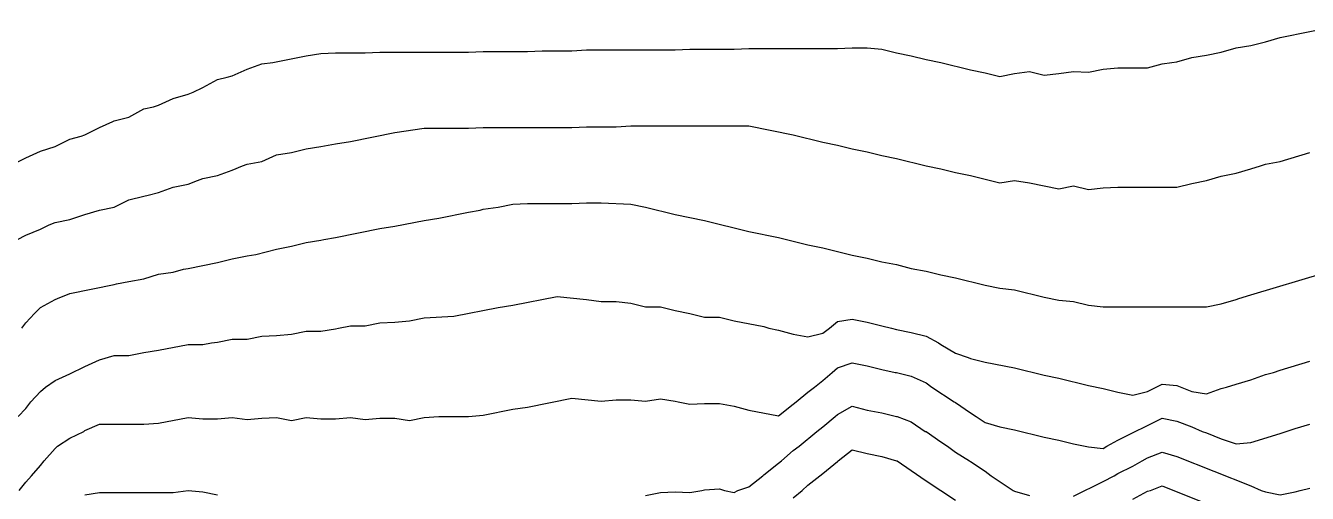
# Model space of a CAD drawing. Header units: inches. Extents: x 9010 to 12990, y 9010 to 12947.
# Drawn here: x 9910 to 11647, y 12026 to 12660 of the extents above; entities that cross this region are included whole.
import ezdxf

# ---------------------------------------------------------------- set-up
doc = ezdxf.new("R2010")
doc.units = ezdxf.units.IN
doc.header["$MEASUREMENT"] = 0
doc.layers.add('901', color=100, linetype='Continuous')

msp = doc.modelspace()

# ---------------------------------------------------------------- linework, layer by layer
at = {"layer": '901'}
for points in [[(9888, 12470, 4165), (9910, 12481, 4165), (9930, 12490, 4165), (9950, 12496, 4165), (9970, 12506, 4165), (9985, 12510, 4165), (9990, 12512, 4165), (10010, 12522, 4165), (10028, 12530, 4165), (10030, 12531, 4165), (10050, 12536, 4165), (10070, 12547, 4165), (10083, 12550, 4165), (10090, 12552, 4165), (10110, 12561, 4165), (10130, 12567, 4165), (10137, 12570, 4165), (10150, 12576, 4165), (10170, 12587, 4165), (10183, 12590, 4165), (10190, 12592, 4165), (10210, 12601, 4165), (10230, 12608, 4165), (10245, 12610, 4165), (10290, 12619, 4165), (10310, 12622, 4165), (10330, 12623, 4165), (10370, 12623, 4165), (10390, 12624, 4165), (10510, 12624, 4165), (10530, 12625, 4165), (10590, 12625, 4165), (10610, 12626, 4165), (10650, 12626, 4165), (10670, 12627, 4165), (10790, 12627, 4165), (10810, 12628, 4165), (10870, 12628, 4165), (10890, 12629, 4165), (11010, 12629, 4165), (11030, 12630, 4165), (11050, 12630, 4165), (11070, 12628, 4165), (11090, 12623, 4165), (11110, 12619, 4165), (11130, 12614, 4165), (11150, 12610, 4165), (11190, 12600, 4165), (11210, 12596, 4165), (11230, 12591, 4165), (11250, 12595, 4165), (11270, 12598, 4165), (11290, 12593, 4165), (11310, 12595, 4165), (11330, 12598, 4165), (11350, 12597, 4165), (11370, 12601, 4165), (11390, 12603, 4165), (11430, 12603, 4165), (11450, 12608, 4165), (11463, 12610, 4165), (11470, 12611, 4165), (11490, 12617, 4165), (11510, 12620, 4165), (11530, 12624, 4165), (11550, 12630, 4165), (11570, 12633, 4165), (11590, 12638, 4165), (11610, 12644, 4165), (11690, 12660, 4165)], [(9899, 12370, 4180), (9910, 12376, 4180), (9930, 12384, 4180), (9942, 12390, 4180), (9950, 12393, 4180), (9970, 12397, 4180), (9990, 12404, 4180), (10010, 12410, 4180), (10030, 12414, 4180), (10050, 12424, 4180), (10070, 12429, 4180), (10076, 12430, 4180), (10090, 12434, 4180), (10110, 12441, 4180), (10130, 12445, 4180), (10143, 12450, 4180), (10150, 12453, 4180), (10170, 12457, 4180), (10190, 12464, 4180), (10204, 12470, 4180), (10210, 12472, 4180), (10230, 12476, 4180), (10250, 12485, 4180), (10270, 12488, 4180), (10290, 12493, 4180), (10310, 12496, 4180), (10330, 12500, 4180), (10350, 12503, 4180), (10410, 12515, 4180), (10450, 12521, 4180), (10510, 12521, 4180), (10530, 12522, 4180), (10650, 12522, 4180), (10670, 12523, 4180), (10710, 12523, 4180), (10730, 12524, 4180), (10890, 12524, 4180), (10950, 12512, 4180), (10990, 12502, 4180), (11010, 12498, 4180), (11030, 12493, 4180), (11050, 12489, 4180), (11070, 12484, 4180), (11090, 12480, 4180), (11130, 12470, 4180), (11150, 12466, 4180), (11170, 12461, 4180), (11190, 12457, 4180), (11230, 12447, 4180), (11250, 12450, 4180), (11270, 12447, 4180), (11310, 12439, 4180), (11330, 12443, 4180), (11350, 12438, 4180), (11370, 12440, 4180), (11390, 12441, 4180), (11470, 12441, 4180), (11490, 12446, 4180), (11510, 12450, 4180), (11530, 12456, 4180), (11550, 12460, 4180), (11570, 12466, 4180), (11583, 12470, 4180), (11590, 12472, 4180), (11610, 12476, 4180), (11650, 12488, 4180)], [(9905, 12250, 4195), (9910, 12257, 4195), (9922, 12270, 4195), (9930, 12278, 4195), (9950, 12289, 4195), (9953, 12290, 4195), (9970, 12297, 4195), (10030, 12309, 4195), (10033, 12310, 4195), (10050, 12313, 4195), (10070, 12317, 4195), (10090, 12323, 4195), (10110, 12326, 4195), (10124, 12330, 4195), (10130, 12331, 4195), (10170, 12339, 4195), (10190, 12344, 4195), (10210, 12348, 4195), (10222, 12350, 4195), (10250, 12357, 4195), (10270, 12361, 4195), (10290, 12366, 4195), (10310, 12369, 4195), (10314, 12370, 4195), (10330, 12373, 4195), (10390, 12385, 4195), (10410, 12388, 4195), (10450, 12396, 4195), (10470, 12399, 4195), (10510, 12407, 4195), (10526, 12410, 4195), (10530, 12411, 4195), (10550, 12414, 4195), (10570, 12418, 4195), (10590, 12419, 4195), (10650, 12419, 4195), (10670, 12420, 4195), (10690, 12420, 4195), (10730, 12418, 4195), (10750, 12414, 4195), (10790, 12404, 4195), (10830, 12396, 4195), (10890, 12381, 4195), (10930, 12373, 4195), (10970, 12363, 4195), (10990, 12359, 4195), (11030, 12349, 4195), (11050, 12345, 4195), (11070, 12340, 4195), (11090, 12336, 4195), (11110, 12331, 4195), (11130, 12327, 4195), (11150, 12322, 4195), (11170, 12318, 4195), (11210, 12308, 4195), (11230, 12304, 4195), (11250, 12302, 4195), (11290, 12292, 4195), (11310, 12288, 4195), (11330, 12286, 4195), (11350, 12281, 4195), (11370, 12279, 4195), (11510, 12279, 4195), (11530, 12283, 4195), (11550, 12289, 4195), (11554, 12290, 4195), (11570, 12295, 4195), (11670, 12325, 4195)], [(9900, 12130, 4210), (9910, 12141, 4210), (9917, 12150, 4210), (9930, 12164, 4210), (9937, 12170, 4210), (9950, 12179, 4210), (9970, 12188, 4210), (9990, 12198, 4210), (10010, 12207, 4210), (10030, 12213, 4210), (10050, 12213, 4210), (10070, 12217, 4210), (10090, 12220, 4210), (10130, 12228, 4210), (10150, 12228, 4210), (10162, 12230, 4210), (10170, 12231, 4210), (10190, 12235, 4210), (10210, 12235, 4210), (10230, 12239, 4210), (10250, 12240, 4210), (10270, 12242, 4210), (10290, 12246, 4210), (10310, 12246, 4210), (10330, 12249, 4210), (10334, 12250, 4210), (10350, 12253, 4210), (10370, 12253, 4210), (10390, 12257, 4210), (10410, 12258, 4210), (10430, 12260, 4210), (10450, 12264, 4210), (10490, 12266, 4210), (10550, 12278, 4210), (10570, 12281, 4210), (10630, 12293, 4210), (10670, 12289, 4210), (10690, 12286, 4210), (10710, 12286, 4210), (10730, 12284, 4210), (10750, 12279, 4210), (10770, 12279, 4210), (10790, 12274, 4210), (10810, 12270, 4210), (10830, 12265, 4210), (10850, 12265, 4210), (10870, 12260, 4210), (10910, 12252, 4210), (10917, 12250, 4210), (10930, 12247, 4210), (10950, 12242, 4210), (10970, 12238, 4210), (10990, 12243, 4210), (10999, 12250, 4210), (11010, 12259, 4210), (11030, 12262, 4210), (11050, 12258, 4210), (11070, 12253, 4210), (11083, 12250, 4210), (11090, 12248, 4210), (11110, 12244, 4210), (11130, 12239, 4210), (11147, 12230, 4210), (11150, 12228, 4210), (11170, 12216, 4210), (11187, 12210, 4210), (11190, 12209, 4210), (11210, 12204, 4210), (11250, 12196, 4210), (11290, 12186, 4210), (11310, 12182, 4210), (11350, 12172, 4210), (11370, 12168, 4210), (11390, 12163, 4210), (11410, 12159, 4210), (11430, 12164, 4210), (11450, 12174, 4210), (11470, 12172, 4210), (11490, 12164, 4210), (11510, 12161, 4210), (11530, 12168, 4210), (11537, 12170, 4210), (11550, 12174, 4210), (11570, 12180, 4210), (11590, 12187, 4210), (11601, 12190, 4210), (11610, 12193, 4210), (11650, 12205, 4210)], [(9901, 12030, 4225), (9910, 12041, 4225), (9918, 12050, 4225), (9930, 12064, 4225), (9935, 12070, 4225), (9950, 12087, 4225), (9953, 12090, 4225), (9970, 12101, 4225), (9989, 12110, 4225), (9990, 12111, 4225), (10010, 12120, 4225), (10070, 12120, 4225), (10090, 12121, 4225), (10130, 12129, 4225), (10150, 12127, 4225), (10170, 12127, 4225), (10190, 12129, 4225), (10210, 12126, 4225), (10230, 12128, 4225), (10250, 12129, 4225), (10270, 12125, 4225), (10290, 12129, 4225), (10310, 12127, 4225), (10330, 12127, 4225), (10350, 12129, 4225), (10370, 12126, 4225), (10390, 12128, 4225), (10410, 12128, 4225), (10430, 12125, 4225), (10450, 12129, 4225), (10470, 12130, 4225), (10510, 12130, 4225), (10530, 12132, 4225), (10570, 12140, 4225), (10590, 12143, 4225), (10650, 12155, 4225), (10690, 12151, 4225), (10710, 12153, 4225), (10730, 12153, 4225), (10750, 12151, 4225), (10770, 12154, 4225), (10790, 12151, 4225), (10794, 12150, 4225), (10810, 12147, 4225), (10830, 12148, 4225), (10850, 12148, 4225), (10870, 12144, 4225), (10890, 12139, 4225), (10930, 12131, 4225), (10950, 12147, 4225), (10954, 12150, 4225), (10970, 12163, 4225), (10979, 12170, 4225), (10990, 12179, 4225), (11003, 12190, 4225), (11010, 12196, 4225), (11030, 12203, 4225), (11050, 12199, 4225), (11070, 12194, 4225), (11088, 12190, 4225), (11090, 12190, 4225), (11110, 12185, 4225), (11130, 12176, 4225), (11138, 12170, 4225), (11168, 12150, 4225), (11170, 12149, 4225), (11190, 12135, 4225), (11198, 12130, 4225), (11210, 12122, 4225), (11230, 12116, 4225), (11250, 12112, 4225), (11290, 12102, 4225), (11310, 12098, 4225), (11330, 12093, 4225), (11350, 12089, 4225), (11370, 12087, 4225), (11375, 12090, 4225), (11390, 12098, 4225), (11450, 12128, 4225), (11470, 12124, 4225), (11490, 12116, 4225), (11504, 12110, 4225), (11510, 12108, 4225), (11530, 12100, 4225), (11550, 12093, 4225), (11570, 12095, 4225), (11610, 12107, 4225), (11618, 12110, 4225), (11630, 12114, 4225), (11650, 12120, 4225)], [(10750, 12023, 4240), (10770, 12027, 4240), (10790, 12028, 4240), (10810, 12027, 4240), (10826, 12030, 4240), (10830, 12031, 4240), (10850, 12032, 4240), (10857, 12030, 4240), (10870, 12027, 4240), (10875, 12030, 4240), (10890, 12035, 4240), (10909, 12050, 4240), (10910, 12051, 4240), (10930, 12067, 4240), (10934, 12070, 4240), (10950, 12084, 4240), (10958, 12090, 4240), (10982, 12110, 4240), (10990, 12116, 4240), (11007, 12130, 4240), (11010, 12133, 4240), (11030, 12144, 4240), (11050, 12139, 4240), (11070, 12135, 4240), (11090, 12130, 4240), (11091, 12130, 4240), (11110, 12123, 4240), (11129, 12110, 4240), (11130, 12110, 4240), (11150, 12096, 4240), (11159, 12090, 4240), (11170, 12082, 4240), (11189, 12070, 4240), (11190, 12069, 4240), (11210, 12056, 4240), (11218, 12050, 4240), (11248, 12030, 4240), (11250, 12029, 4240), (11270, 12023, 4240)], [(10950, 12020, 4255), (10962, 12030, 4255), (10970, 12037, 4255), (10986, 12050, 4255), (10990, 12053, 4255), (11010, 12069, 4255), (11011, 12070, 4255), (11030, 12085, 4255), (11050, 12080, 4255), (11070, 12076, 4255), (11090, 12070, 4255), (11091, 12070, 4255), (11110, 12057, 4255), (11130, 12043, 4255), (11170, 12017, 4255)], [(11330, 12022, 4240), (11370, 12042, 4240), (11385, 12050, 4240), (11390, 12053, 4240), (11410, 12063, 4240), (11423, 12070, 4240), (11430, 12074, 4240), (11450, 12082, 4240), (11470, 12076, 4240), (11570, 12036, 4240), (11584, 12030, 4240), (11590, 12028, 4240), (11610, 12024, 4240), (11630, 12028, 4240), (11637, 12030, 4240), (11650, 12033, 4240)], [(11410, 12018, 4255), (11430, 12029, 4255), (11434, 12030, 4255), (11450, 12036, 4255), (11550, 11996, 4255)], [(9990, 12024, 4240), (10010, 12027, 4240), (10110, 12027, 4240), (10130, 12030, 4240), (10150, 12028, 4240), (10170, 12024, 4240)]]:
    msp.add_polyline3d(points, dxfattribs=at)

doc.saveas('drawing.dxf')
